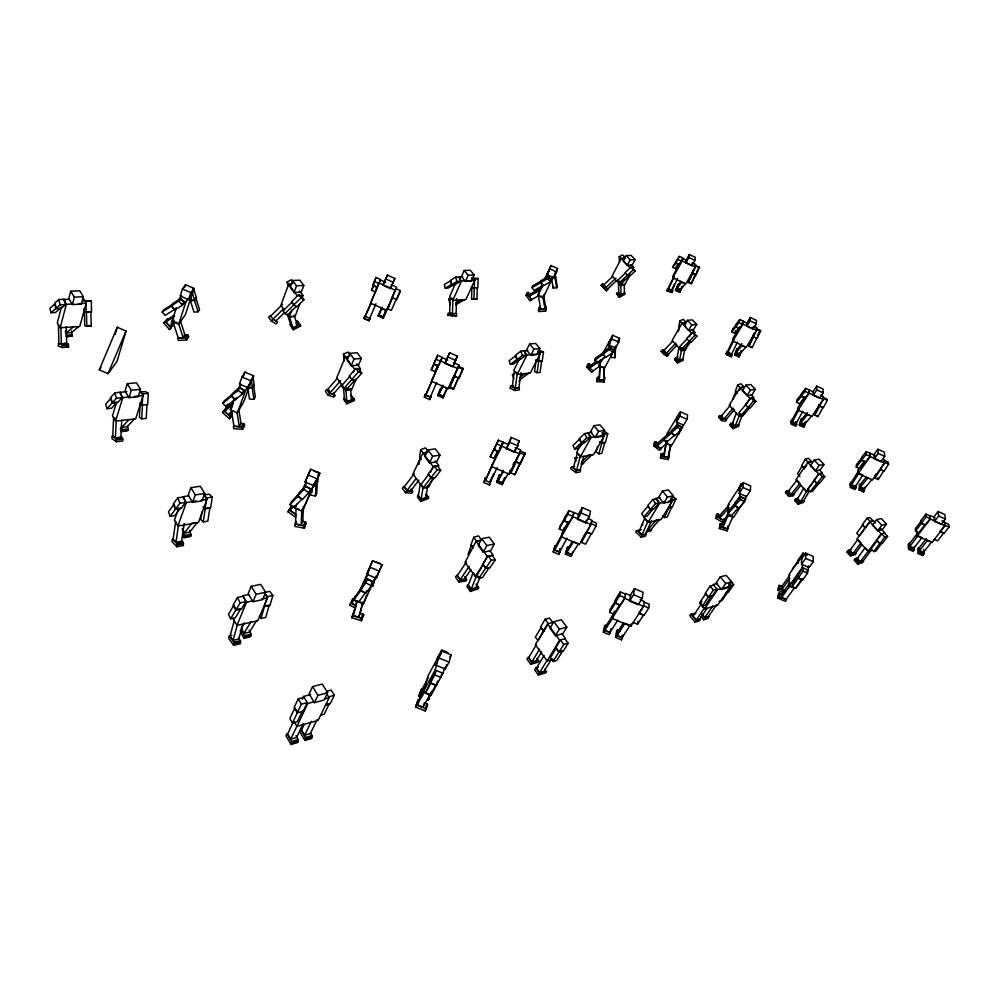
<?xml version="1.0" encoding="UTF-8"?>
<svg xmlns="http://www.w3.org/2000/svg" width="999" height="999" viewBox="0 0 999 999"><rect width="100%" height="100%" fill="white"/><g stroke="black" fill="none" stroke-linecap="round" stroke-linejoin="round"><path stroke-width="1.5" d="M820.416 395.154L823.213 396.416L823.301 399.463L812.037 416.396L798.114 410.127L798.114 407.068L804.957 396.615M798.026 578.071L798.026 574.837L802.996 567.907L803.009 571.128L798.026 578.071L802.584 580.057L807.579 573.126L807.554 569.905M798.039 563.161L798.039 560.027L802.946 553.121L807.442 555.094M798.413 577.971L798.413 575.274L792.244 583.866L792.232 586.563L796.003 588.199L802.197 579.62L798.413 577.971L792.232 586.563M798.413 563.061L798.413 560.451L792.332 568.993M604.12 382.08L604.707 377.41L604.12 382.08L596.64 381.606L597.989 376.998L596.653 380.332M597.24 377.585L596.64 381.606M604.383 367.582L603.796 379.932L599.313 379.657L599.912 364.46M599.899 365.884L599.313 379.657M603.796 379.932L603.92 367.07L599.412 366.795M802.147 578.783L795.092 588.573L789.085 585.951L789.185 574.238L802.209 555.931L802.209 558.841M611.376 354.695L611.338 357.467L615.072 357.692L615.571 347.465M615.072 357.692L615.209 347.977M781.742 597.302L789.834 586.013L794.342 587.974L786.225 599.238L781.742 597.302L781.792 594.068L789.859 582.792M785.202 590.971L781.867 589.522L781.905 586.338L789.922 575.087M182.492 533.916L183.953 537.712L184.703 535.389L182.143 528.733M778.721 597.002L786.6 599.675L785.389 601.361L777.921 598.114L778.783 593.231L782.617 594.155M784.252 593.019L778.059 590.347L778.92 585.501L782.729 586.425M779.869 596.765L779.932 592.994M785.351 591.308L779.994 588.985L780.057 585.264M183.953 537.712L190.384 536.613L191.121 535.651L189.61 530.307M777.921 598.114L778.783 593.231M778.059 590.347L778.92 585.501M447.627 315.334L448.164 313.162L456.618 313.723L456.555 315.996L447.627 315.334L450.424 315.135M452.36 316.296L452.934 298.726L450.087 298.189L449.65 313.374L452.497 313.948M456.081 313.698L456.531 298.514M477.297 287.675L476.923 299.101L473.963 299.275L471.553 298.838L471.915 287.412M473.963 299.275L474.575 278.721L471.678 278.221L478.134 278.534L477.834 287.7L474.275 287.899M296.179 521.391L294.83 526.386L304.27 528.171L306.193 522.577L302.46 521.103M170.667 328.733L170.692 327.697L165.434 321.728L167.607 318.718L163.574 322.889L169.418 329.508L172.802 325.711L171.091 322.689M298.901 509.24L296.041 508.703L295.517 523.913L301.186 524.987L301.76 509.777M303.384 506.293L302.797 521.49L301.186 524.987M304.27 528.171L306.193 522.577M310.939 490.809L310.764 495.129L315.484 496.016L316.783 493.181L317.295 481.68M312.075 492.295L312.2 489.423M315.484 496.016L315.984 484.503L313.611 484.053M313.486 484.328L316.333 484.865L316.608 478.658M750.399 490.734L750.624 485.939L743.281 482.704L739.472 488.536L739.21 493.331L746.553 496.565L750.399 490.734L743.019 487.487L743.281 482.704M121.728 420.217L120.904 437.162L115.409 437.812L116.221 420.829M116.384 441.733L116.071 438.648L112.063 435.839L111.938 438.586L116.384 441.733L122.79 440.959L122.477 437.887L120.467 436.488M740.022 326.648L732.979 338.374L732.779 341.121L746.29 347.24L756.593 330.344L756.73 327.61L754.008 326.373M756.268 323.701L756.443 320.304L750.261 317.482L747.04 322.827L746.827 326.236L753.021 329.046L756.268 323.701L750.074 320.879L750.261 317.482M870.004 456.331L870.154 453.409L866.22 451.635L861.7 457.292L861.538 460.214L865.459 461.975L870.004 456.331L866.071 454.57L866.22 451.635M744.58 501.835L744.73 498.913L740.671 496.503L734.914 502.859L734.74 505.781L738.798 508.191L744.58 501.835L740.509 499.413L740.671 496.503M740.172 488.873L740.346 485.864L728.358 504.258L727.647 514.885L733.491 517.445L745.641 499.013L745.803 495.991M753.021 329.046L753.146 326.773M859.028 489.897L860.164 488.036L860.414 483.616L859.302 484.977L859.028 489.897L863.548 491.908L863.673 489.448M863.548 491.908L864.847 487.1M142.233 405.107L142.832 393.881L140.072 392.12L145.517 391.583L148.289 393.344L147.677 404.545L142.233 405.107L139.485 403.321M141.708 418.868L142.457 404.92L140.16 403.421L139.423 417.345L141.708 418.868L146.229 418.369L146.99 404.445M871.927 479.557L864.435 488.673L860.564 486.95L860.726 484.003L866.308 477.147M732.492 507.492L739.747 496.416L739.922 493.394M740.933 486.438L741.096 483.591L738.373 489.76M856.255 467.107L861.875 460.114L865.146 461.588L859.515 468.568L856.255 467.107L856.405 464.672L862.012 457.679M735.089 505.744L735.239 503.309L728.096 511.188L727.946 513.636L731.318 515.634L738.473 507.742L735.089 505.744L727.946 513.636M732.779 341.121L742.981 324.151L743.156 321.428L747.227 323.289M723.988 524.413L720.179 523.926L719.405 528.558L727.11 530.906L727.26 528.621M728.259 515.209L728.458 512.287L723.126 524.4L722.914 527.322L727.534 528.746L732.916 516.633L728.259 515.209L722.914 527.322M727.11 530.906L728.134 525.686M720.654 515.334L717.145 514.048L716.221 515.072L715.958 518.444L722.602 522.365L724 520.816L724.15 518.568M719.405 528.558L720.179 523.926M719.929 527.347L720.966 526.985L721.216 523.563M727.834 515.796L723.676 520.379L719.692 518.031L719.904 515.147L729.22 504.82M120.28 428.708L121.154 431.643L121.965 429.607L121.179 426.973M715.958 518.444L716.895 517.42L717.145 514.048M724 520.816L718.019 517.295L718.269 513.923M121.154 431.643L127.447 430.919L128.272 428.896L127.472 426.248M596.153 525.836L596.453 523.126L591.545 521.003L591.233 523.713L586.7 532.092L591.608 534.203L596.153 525.836L591.233 523.713M687.112 419.293L687.599 414.985L680.481 411.813L676.997 417.644L676.46 421.965L683.603 425.137L687.112 419.293L679.957 416.108L680.481 411.813M666.121 440.534L665.759 443.269L671.428 445.779L682.554 427.297L682.879 424.587M681.156 430.057L681.468 427.435L677.921 424.637L671.54 430.307L671.203 432.929L674.75 435.714L681.156 430.057L677.597 427.26L677.921 424.637M517.245 457.417L515.771 461.8L520.579 463.898L525.099 453.121L520.304 451.036L511.063 471.428L510.851 472.977L514.835 474.712L520.192 463.561L516.196 461.825L516.396 460.302M679.345 431.793L679.083 433.953L679.969 429.845M678.521 416.108L678.833 413.549L678.284 416.108M581.505 542.432L587.137 532.042L591.221 533.803L585.576 544.193L581.505 542.432L581.793 540.147L586.001 532.367M681.817 259.74L673.189 275.324L672.814 277.797L685.938 283.778L695.404 266.933L695.716 264.485L693.081 263.274M674.462 428.733L676.835 424.762L678.009 415.272L667.032 433.691L666.67 436.438M694.904 260.314L695.292 257.267L689.285 254.52L686.325 259.84L685.913 262.887L691.92 265.647L694.904 260.314L688.873 257.555L689.285 254.52M648.788 607.966L643.668 605.769L638.848 613.299L643.943 615.471L648.788 607.966L649.25 604.295L644.155 602.11M663.623 456.531L666.645 441.246L663.623 456.531L668.256 457.392L668.593 454.745M671.528 432.942L674.487 435.264L666.533 442.295L663.586 439.985L671.528 432.942L671.803 430.756L657.679 443.206L657.305 445.816L660.801 448.539L666.57 443.431M668.206 459.565L669.005 454.595L668.206 459.565L660.501 458.141L661.188 453.796L664.859 453.821M691.92 265.647L692.319 262.587M66.896 336.825L72.215 335.939L71.491 330.844M612.961 613.498L612.187 618.381L630.806 626.311L643.581 606.393L644.23 601.498L640.222 599.775M514.947 390.522L509.89 388.174L510.701 386.163L515.259 388.261L519.443 387.774L519.13 390.022L514.947 390.522L517.345 372.989L514.285 371.616L512.262 386.7L515.297 388.112L518.893 387.687L520.941 372.602M514.835 474.712L519.717 463.424M642.195 598.413L643.019 592.32L634.477 588.661L630.494 595.004L629.595 601.086L638.161 604.745L642.195 598.413L633.603 594.742L634.477 588.661M663.586 439.985L663.885 437.787M660.501 458.141L662.087 453.309M633.341 622.477L637.562 624.275L637.986 621.203M537.112 372.739L534.54 371.603L536.113 360.239L538.698 361.363L541.658 361.064L540.072 372.415L537.112 372.739L539.935 352.372L537.862 351.486M538.011 350.924L540.384 350.699L543.493 352.023L542.22 361.151L538.661 361.513L535.564 360.164M630.806 626.311L631.156 623.851M175.649 521.416L173.102 539.198L175.999 542.232L181.606 541.258L184.203 523.488M654.72 444.905L661.051 448.976L659.502 450.349L653.696 445.816L654.72 444.905L655.157 441.858L658.341 443.494M655.819 444.892L656.256 441.858M672.814 277.797L682.192 260.876L682.542 258.441L686.488 260.252M175.999 542.232L178.571 524.413M176.848 546.753L176.748 543.581L172.39 539.023L172.003 541.67L176.848 546.753L183.379 545.604L183.279 542.445L181.531 540.621M653.696 445.816L654.133 442.782L655.157 441.858M615.559 637.374C619.492 630.282 616.708 625.636 615.559 637.374L621.428 639.86L623.001 635.264M562.499 533.429L555.207 547.14L554.782 549.887L559.64 551.972L560.052 549.213M553.246 551.985L554.982 545.816L553.246 551.985L558.916 554.42L560.414 549.625M621.428 639.86L622.115 635.239M558.916 554.42L559.378 551.361M612.187 618.381L624.775 598.339L625.499 593.481L630.856 595.766M201.873 511.975L200.737 519.418L203.222 521.915L207.829 521.153L209.89 507.742L205.27 508.479L203.222 521.915M205.057 508.803L206.706 497.964L203.696 495.029L209.253 494.18L212.263 497.115L210.602 507.917L205.057 508.803L203.059 506.83M617.182 635.414L624.974 623.176L630.044 625.337L622.215 637.549L617.182 635.414L617.744 631.718L623.189 623.164M462.937 369.23L463.061 368.406L458.454 366.371L454.258 376.273L458.878 378.296L462.937 369.23L458.316 367.195M619.73 595.541L624.862 597.739L620.117 605.307L614.997 603.121L619.73 595.541L620.292 591.895L625.411 594.08M614.997 603.121L615.571 599.462L620.292 591.895M603.371 632.205C607.255 625.137 604.72 620.479 603.371 632.205L609.253 634.702L611.063 628.733M615.471 602.996L615.946 599.949L610.102 609.328L609.615 612.375L613.861 614.185L619.73 604.82L615.471 602.996L609.615 612.375M613.861 614.185L614.335 611.126M424.675 452.922L428.234 451.635L425.462 447.902L420.729 449.612L419.543 456.893L421.378 459.378M418.943 464.535L420.167 457.055M458.878 378.296L463.061 368.406M617.794 620.117L610.039 632.392L604.994 630.244L605.594 626.56L612.524 615.509M453.434 389.36L458.616 377.347L453.434 389.36L449.6 387.674L454.782 375.661L449.6 387.674M420.641 501.473L420.941 499.737L417.769 495.329L417.482 497.077L420.641 501.473L428.421 498.513L428.633 497.352L426.248 494.068M421.103 499.263L423.089 487.562L420.342 483.778L418.381 495.492L421.103 499.263L425.786 497.49L427.809 485.789M490.484 480.519L490.147 482.392L497.152 467.657M483.916 482.517L485.477 477.522L483.916 482.517L489.473 484.927L491.008 479.907L490.022 481.793M489.473 484.927L489.847 482.829M813.423 391.983L805.694 388.349L801.673 393.256L801.098 396.316L804.919 398.039L808.965 393.144L809.527 390.072M799.35 425.287L801.273 418.981L799.35 425.287L803.745 427.26L804.207 424.687M807.242 412.587L801.548 419.38L800.973 422.452L804.744 424.138L805.119 422.09M803.745 427.26L805.456 422.102M454.258 376.273L454.408 375.424M678.783 326.71L679.844 320.879L683.279 319.293L685.814 322.015L683.516 323.077M678.483 331.131L679.27 326.798M677.996 356.905L675.436 358.104L674.612 359.777L677.522 362.987L683.191 360.314L683.466 358.903L678.358 361.313L677.522 362.987M801.098 396.316L805.132 391.408L805.694 388.349M679.57 360.414L681.343 350.974L678.821 348.214L677.072 357.667L679.57 360.414L682.966 358.816L684.777 349.363L681.343 350.974M796.478 402.285L801.473 396.203L804.645 397.639L799.637 403.708L796.478 402.285L796.952 399.725L801.947 393.656M568.468 521.74L562.362 532.43L561.413 536.8L579.32 544.492L590.971 524.537L591.808 520.179L587.662 518.381M589.41 516.545L590.471 511.126L582.267 507.567L578.621 513.911L577.509 519.33L585.726 522.889L589.41 516.545L581.168 512.974L582.267 507.567M585.726 522.889L586.263 520.179M609.515 341.071L608.703 344.892L615.596 347.977L618.781 342.145L619.542 338.336L612.662 335.239L602.135 354.77M615.546 348.189L616.121 345.429M600.112 360.239L598.876 365.896L604.358 368.344L614.422 349.875L614.997 347.065M612.699 352.522L613.174 350.199L610.152 347.078L603.334 351.948L602.834 354.27L605.856 357.38L612.699 352.522L609.677 349.4L610.152 347.078M608.703 344.892L611.863 339.048L612.662 335.239M661.188 453.796L660.926 455.044L663.486 455.519M561.413 536.8L572.902 516.72L573.801 512.387L579.345 514.785M607.467 350.037L608.903 347.402L610.664 338.998M668.893 453.334L670.691 444.917M603.121 354.345L603.546 352.397L595.067 358.454L594.63 360.402L597.152 362.974L605.644 356.93L603.121 354.345L594.63 360.402M668.256 457.392L670.953 444.742L666.296 443.881M587.899 366.521L593.418 371.178L591.758 372.365L586.8 367.307L587.899 366.521L588.511 363.823L591.346 365.746M588.948 366.633L589.56 363.936M586.8 367.307L587.412 364.61L588.511 363.823M429.707 399.575L431.044 395.966L429.707 399.575L424.35 397.227L425.724 393.643L424.35 397.227M565.384 554.083L567.669 546.765L565.384 554.083L571.016 556.505L572.739 552.11M432.392 380.132L432.629 379.27L425.749 395.08L430.332 397.09L430.569 396.178M359.977 612.749L363.661 614.635L361.563 620.704L351.848 617.782L354.17 611.001M363.399 601.648L358.853 617.195L353.022 615.434L356.793 600.936L361.201 602.272M566.87 552.36L573.588 541.745L578.471 543.843L571.703 554.445L566.87 552.36L567.844 548.601L572.315 541.52M354.52 611.475L357.167 601.336M572.864 516.421L573.838 512.674L568.918 510.551L564.847 517.157L563.848 520.891L568.768 523.014L572.864 516.421L567.932 514.285L568.918 510.551M666.695 290.697L671.99 292.507L672.689 290.684L668.506 288.786L667.807 290.597L666.695 290.697L667.494 288.886L672.102 290.572L677.522 278.421M61.551 306.868L57.305 322.964L60.14 327.734L79.77 326.473L86.164 303.246L83.254 298.539M358.853 617.195L362.674 602.709M60.14 327.734L66.371 304.308L63.486 299.55L69.568 299.238M575.961 472.652L576.535 470.479L580.756 469.755L580.169 471.928L575.961 472.652L570.666 468.843L571.041 467.395L574.575 466.57M576.573 470.229L580.444 455.644L577.235 453.384L573.389 467.944L576.573 470.229L580.182 469.605L583.678 456.506M565.172 517.644L560.152 525.811L559.315 528.933L563.386 530.681L564.21 527.572M70.729 291.221L68.756 298.639L72.378 304.57L81.369 304.083L83.379 296.703L79.745 290.796L70.729 291.221L74.363 297.153L72.378 304.57M361.563 620.704L361.163 618.269L352.41 615.621M363.286 616.071L363.661 614.635M374.887 578.171L372.689 586.413L375.349 577.709M559.315 528.933L564.897 518.681M731.892 355.507L731.143 353.833L726.86 351.898L725.973 353.746L726.997 354.807L731.293 356.743L731.892 355.507L727.584 353.559L727.784 352.834M597.627 446.503L596.153 451.998L598.851 453.871L601.81 453.384L604.795 442.407L601.823 442.882L600.012 441.633M598.851 453.871L604.195 434.265L607.767 433.716L605.369 442.545L601.798 443.106L599.625 441.62M231.93 635.352L229.27 635.951L228.609 638.373L233.666 645.329L240.309 643.793L240.484 640.684L238.649 638.186M234.465 619.904L229.995 636.188L233.042 640.347L238.736 639.048L242.857 624.275M233.042 640.347L237.138 625.536M498.276 451.723L491.545 466.483L509.053 474.088L519.642 453.908L520.729 449.95L515.309 447.589M233.666 645.329L233.828 642.207L229.27 635.951M517.819 445.841L519.193 440.921L511.163 437.412L506.431 448.738L514.473 452.247L517.819 445.841L509.752 442.32L511.163 437.412M514.473 452.247L515.521 448.539M509.053 474.088L510.177 470.092M738.948 356.98L741.27 350.724L738.948 356.98L734.69 355.057L737.012 348.801L734.69 355.057M741.895 343.594L737.237 349.2L736.35 352.36L739.997 354.008L740.596 351.91M791.42 424.238L792.319 422.177L791.495 420.129L790.509 421.953L791.42 424.238L795.841 426.223L796.74 424.163L795.903 422.102M742.619 324.375L743.518 321.203L739.809 319.518L736.425 323.713L735.514 326.873L739.223 328.546L742.619 324.375L738.898 322.677L735.514 326.873M264.048 592.544L267.195 596.64L264.36 606.593L269.992 605.382L272.852 595.454L269.693 591.371L256.106 594.318L253.034 601.673L262.587 599.662L265.684 592.332L260.776 584.378L251.211 586.313L248.177 593.681L253.034 601.673M261.039 618.468L264.56 606.156L269.268 605.144L265.722 617.432L261.039 618.468L259.315 616.183M449.063 662.162L451.148 654.894L441.321 650.799L437.587 657.717L435.427 664.984L445.267 669.08L449.063 662.162L439.173 658.054L441.321 650.799M556.68 287.787L557.167 286.089L555.569 276.461L555.069 278.159L556.68 287.787L553.146 288.037L551.748 279.782M738.898 322.677L739.809 319.518M439.835 653.995L428.109 675.749L423.276 691.832L431.081 695.054L443.007 673.289L444.692 667.457M445.267 669.08L446.528 664.71M731.718 331.93L732.479 329.308L736.663 324.113L735.901 326.748L731.718 331.93L734.777 333.316L738.985 328.147L735.901 326.748M734.777 333.316L735.539 330.694M551.523 278.409L555.382 278.296L555.319 272.39M553.146 288.037L553.633 286.338M442.02 672.876L440.734 677.334L434.777 674.862L436.088 670.416L431.618 678.671L430.294 683.116L436.226 685.564L437.525 681.118M545.004 309.053L542.782 296.266L538.511 296.566L540.746 309.34L545.004 309.053L545.616 306.955L543.656 295.617M545.629 311.101L546.016 306.755L545.629 311.101L538.561 311.588L539.66 307.18L538.336 310.314M556.555 271.903L557.542 268.519L550.886 265.509L547.002 274.713L553.671 277.722L556.555 271.903L549.875 268.881L550.886 265.509M115.11 334.54L117.258 327.222L126.049 331.019L116.895 361.688L108.054 373.626L99.263 369.867L117.258 327.222M425.237 710.988L427.485 704.482L426.885 703.421L425.237 710.988L415.559 707.005L418.194 699.837L415.559 707.005M429.882 695.179L428.384 700.287L431.356 691.458M425.961 709.665L427.485 704.482M541.545 285.214L537.949 295.404L543.256 297.789L553.271 276.373M431.081 695.054L432.38 690.659M553.671 277.722L557.542 268.519M430.332 693.918L423.039 707.242L417.232 704.844L418.569 700.411L435.102 670.004L437.25 662.737M550.349 281.918L550.961 279.857L548.476 276.473L541.308 280.457L540.684 282.53L543.181 285.901L550.349 281.918L547.852 278.534L548.476 276.473M440.821 654.407L442.082 650.112L447.914 652.547M429.258 695.366L428.509 697.914L429.108 698.963M423.039 707.242L424.363 702.796M436.8 661.188L442.082 650.112M543.256 297.789L544.38 293.993M435.839 684.989L430.257 695.179L425.349 693.156L431.993 679.245M548.838 270.991L547.04 276.96L552.397 279.37M418.793 696.328L421.403 689.26L418.793 696.328L421.528 697.452M116.508 402.634L112.475 415.846L115.597 421.091L135.664 418.881L143.057 395.604L139.848 390.409M115.597 421.091L122.815 397.614L119.63 392.37M127.285 383.678L125 391.121L128.983 397.664L138.174 396.753L140.509 389.348L136.488 382.829L127.285 383.678L131.281 390.234L128.983 397.664M540.946 282.63L541.47 280.919L532.567 285.876L532.017 287.6L534.103 290.397L543.019 285.452L540.946 282.63L532.017 287.6M850.461 487.5L851.473 485.427L850.823 482.305L849.737 484.016L850.461 487.5L854.994 489.522L856.018 487.45L855.569 485.364M539.485 295.229L531.68 299.538L529.22 296.241L529.87 294.193L541.558 287.712M528.134 295.042L528.896 292.645L527.909 292.42L526.748 293.057L525.973 295.454L530.082 300.949L531.83 299.987L528.134 295.042L525.973 295.454M191.621 295.404L188.586 299.663L180.182 295.991L182.442 288.948L185.514 284.715L193.893 288.386L185.364 314.722L178.684 324.238L172.015 321.341L176.286 307.967M527.147 294.817L527.909 292.42M184.615 287.525L185.514 284.715M178.684 324.238L185.876 301.998L188.386 298.489M188.586 299.663L190.871 292.632L193.893 288.386M503.196 470.342L497.964 480.794L502.697 482.842L503.596 480.244M496.653 482.305L499.463 474.925L496.653 482.305L502.16 484.69L504.408 478.209M502.16 484.69L504.994 477.497M675.574 290.484L678.146 284.303L675.574 290.484L679.707 292.357L681.131 288.349M679.707 292.357L682.28 286.176L681.605 287M178.609 508.454L174.438 520.154L177.897 525.986L198.401 522.589L206.98 499.388L203.421 493.618M372.789 285.477L376.036 277.472L380.494 279.458L377.235 287.45L372.789 285.477L376.036 277.472M373.314 285.314L377.01 286.95L375.199 291.945L371.528 290.309L374.3 283.129M490.234 456.743L495.429 446.428L490.234 456.743L494.205 458.466L495.367 455.244M677.197 287.912L681.668 282.392L685.239 284.016L680.744 289.535L677.197 287.912L678.346 284.703L681.031 281.368M908.566 549.313L909.702 547.29L909.29 543.131L908.103 544.68L908.566 549.313L913.211 551.361L914.36 549.35L914.073 546.565M918.193 553.571L919.342 551.548L918.893 547.377L917.694 548.926L918.193 553.571L922.839 555.619L923.988 553.608L923.513 549.425M190.871 487.662L188.212 495.092L192.632 502.36L202.035 500.899L204.745 493.506L200.287 486.276L190.871 487.662L195.329 494.942L192.632 502.36M177.897 525.986L186.301 502.584L182.767 496.74L188.674 495.854M499.937 448.014L503.221 442.295L498.551 451.91L493.756 449.812L498.414 440.184L508.541 444.63M493.756 449.812L498.414 440.184M675.486 263.099L679.345 256.393L682.941 258.042L681.78 261.276L679.07 264.735L675.486 263.099L679.345 256.393M676.847 260.277L672.552 267.257L675.524 268.619L676.485 265.934M242.02 376.973L239.448 384.041L248.202 387.824L253.671 375.861L244.93 372.078L242.02 376.973L250.811 380.769L253.671 375.861M251.873 379.732L243.694 401.885L237.35 412.849L230.394 409.865L234.465 398.701M237.013 391.72L240.672 383.928M242.869 377.722L244.93 372.078M237.35 412.849L245.567 390.572L249.076 384.553M438.386 365.684L431.443 381.268L448.264 388.648L459.016 365.06L453.384 362.575M248.202 387.824L250.811 380.769M448.264 388.648L453.971 375.774M292.645 280.532L290.16 287.225L294.043 292.507L301.273 292.12L303.796 285.464L299.887 280.195L292.645 280.532L296.541 285.826L303.796 285.464M361.163 618.269L362.887 613.623M376.298 578.271L382.08 564.785L372.577 560.776L366.783 574.263L376.298 578.271L378.721 571.778M453.296 365.409L457.355 356.156L449.65 352.759L446.69 359.141L445.042 363.449L452.759 366.845L457.355 356.156M371.266 585.826L372.752 581.868L367.345 578.896L361.813 586.513L360.302 590.471L365.709 593.431L371.266 585.826L365.846 582.842L367.345 578.896M355.706 600.911L363.261 604.07L375.999 576.273M294.043 292.507L296.541 285.826M365.709 593.431L366.695 590.784M363.261 604.07L366.496 595.429M291.933 309.865L289.285 316.895L295.042 316.521L299.837 303.896M301.96 298.276L303.034 295.467L299.613 290.834M351.848 617.782L353.609 613.149M353.022 615.434L354.021 612.799M473.751 537.287L476.748 541.383L481.468 539.935L478.459 535.851L473.751 537.287L470.866 544.905L473.101 547.976M467.944 554.545L471.503 545.129L473.164 547.39M739.422 390.459L740.359 387.999L743.731 386.7L741.021 383.791L737.649 385.077L735.326 391.233L737.112 393.181M732.941 398.988L735.826 391.371L737.324 392.994M378.097 315.959L378.459 315.01L383.566 317.27L383.191 318.206L378.097 315.959L381.268 308.828M378.971 314.847L381.418 308.454L385.826 310.402L383.341 316.783L378.971 314.847L382.205 307.093M366.783 574.263L372.577 560.776M361.626 588.461L368.394 573.064M445.042 363.449L449.65 352.759M358.991 592.295L370.342 567.27M733.428 422.477L730.931 423.476L729.794 425.187L732.904 428.621L738.473 426.398L739.048 424.912L734.04 426.91L732.904 428.621M349.837 605.094L352.922 598.713L349.837 605.094L354.832 607.817M351.723 603.171L353.234 599.275L362.137 587.087L360.876 590.384L351.723 603.171L355.669 605.332M355.282 596.515L354.021 599.825L358.491 602.26L365.384 592.857L362 591.008M736.388 413.161L732.542 423.164L735.214 426.111L738.548 424.775L742.444 414.785M431.443 381.268L442.107 357.605L447.752 360.09M735.214 426.111L739.085 416.121L741.32 415.234M386.601 309.028L383.341 316.783M386.113 311.713L386.363 311.076L383.191 318.206M470.429 591.445L471.141 589.622L478.658 587.662L478.184 588.873L470.429 591.445L466.995 586.625L467.694 584.79L471.141 589.622M471.278 589.148L476.073 576.86L473.089 572.714L468.331 585.014L471.278 589.148L475.949 587.612L480.232 576.698M443.069 385.189L438.823 394.268L443.356 396.253L446.953 388.486M437.724 395.567L440.784 388.324L437.724 395.567L443.007 397.889L446.066 390.634L445.666 391.408M264.448 592.694L267.57 597.764L257.804 620.791L236.95 625.399L246.553 602.185L242.67 595.766L248.664 594.53M349.825 353.371L347.053 360.077L351.248 365.784L358.541 365.097L361.338 358.416L357.118 352.734L349.825 353.371L354.046 359.091L361.338 358.416M389.385 304.358L386.713 310.302L370.492 303.122L380.344 279.92L385.789 282.342M372.615 298.626L377.372 287.113M382.929 285.239L387.437 275.1L394.867 278.409L392.195 284.765L390.372 288.561L382.929 285.239L387.437 275.1M351.248 365.784L354.046 359.091M305.057 482.005L310.714 469.255L319.842 473.164L316.858 480.194L314.21 485.901L305.057 482.005L310.714 469.255M437.637 355.319L433.628 364.111L438.236 366.133L440.621 361.276L442.257 357.355L437.637 355.319L431.231 369.967L435.04 371.653L438.161 364.797M315.759 480.719L302.26 511.363L294.992 508.279L296.74 504.108M302.572 490.184L306.306 481.818M303.871 488.711L306.193 483.166M346.978 387.6L345.791 390.422L351.598 389.797L356.331 378.559M353.471 372.115L354.657 369.293L351.885 365.522M390.372 288.561L394.867 278.409M108.054 373.626L126.049 331.019M359.303 371.541L360.489 368.731L356.793 363.723M386.713 310.302L396.653 287.175L391.221 284.765M390.597 301.498L392.42 297.202M302.26 511.363L313.624 484.94M314.21 485.901L319.842 473.164M641.383 529.682L636.425 530.731L635.851 532.055L641.171 537.162L645.317 536.251L646.178 534.253L642.032 535.164L641.171 537.162M642.07 534.852L647.889 521.478L644.667 518.419L638.873 531.78L642.07 534.852L645.616 534.065L651.448 520.729M363.811 318.431L365.022 316.208L363.811 318.431L368.981 320.704L369.867 319.205L370.154 318.481L364.772 316.233M370.966 303.072L365.147 316.396L371.116 303.097M375.974 303.696L369.73 318.331M368.981 320.704L369.93 318.506M392.095 297.577L395.904 288.661L400.412 290.709L396.541 299.55L400.412 290.709M387.637 308.791L392.395 297.702L387.637 308.791L391.333 310.427L396.166 299.388M662.574 515.909L664.372 517.594L672.414 499.687L675.923 498.988L672.327 507.092L668.818 507.817M425.749 395.08L431.793 381.493M430.332 397.09L436.6 382.629M667.856 289.011L673.95 276.785L668.531 288.948M672.027 289.285L674.425 283.903M695.504 274.737L691.92 273.102L693.556 269.43M691.92 273.102L695.891 274.513L691.183 283.753L688.186 282.392L692.282 273.227M695.941 265.634L692.657 272.989L696.253 274.638L699.537 267.282L695.192 265.771L699.537 267.282M688.186 282.392L692.894 273.139M691.77 282.455L695.267 274.6L696.253 274.638M696.603 272.302L698.226 268.631M455.869 282.754L449.65 296.566L452.784 300.399L465.896 299.575L474.712 280.369L472.327 277.522M464.21 270.504L461.451 276.598L465.422 281.381L471.416 281.069L474.2 274.987L470.204 270.217L464.21 270.504L468.206 275.274L474.2 274.987M452.784 300.399L461.538 281.056L474.712 280.369M465.422 281.381L468.206 275.274M371.528 290.309L373.014 287.063M304.333 526.673L303.421 525.736L305.282 521.64M316.333 484.865L317.894 481.481L318.319 472.19L314.036 471.378M308.778 492.757L310.402 489.273L305.594 485.851L299.176 492.669L297.515 496.141L302.335 499.55L308.778 492.757L303.958 489.323L305.594 485.851M304.096 697.314L298.202 698.888L294.131 707.567L297.29 712.861L303.172 711.251L307.292 702.597L301.386 704.183L292.457 723.001L289.847 718.606L294.88 707.879M294.992 508.279L296.316 505.469M457.754 367.732L459.016 365.06M302.297 699.138L303.559 696.44L310.664 694.555M293.594 721.365L287.637 733.953L290.721 739.198L296.503 737.549L303.184 723.588M427.322 452.272L422.939 452.922L412.962 473.963L423.002 487.787L428.821 486.813L432.892 478.421M312.562 686.625L309.103 693.905L314.435 702.659L324.126 700.037L327.635 692.794L322.265 684.078L312.562 686.625L317.919 695.391L314.435 702.659M492.694 463.761L485.389 480.332L492.37 465.584M287.949 511.85L291.408 506.206L287.949 511.85L295.766 517.345M294.73 513.511L290.035 510.202L291.671 506.768M302.422 710.951L297.34 721.653L292.457 723.001M427.997 449.95L424.825 456.63L429.458 462.924L436.775 461.8L439.985 455.144L435.314 448.888L427.997 449.95L432.667 456.243L439.985 455.144M290.721 739.198L297.377 725.212M294.156 721.69L296.928 726.373L307.817 703.471L313.511 701.935M491.121 479.183L493.656 473.838M290.085 504.582L298.052 496.141L302.06 498.976L294.081 507.392L290.085 504.582L291.471 501.673L299.438 493.231M291.059 744.48L291.533 741.533L286.9 733.653L285.926 735.739L291.059 744.48L297.789 742.532L298.276 739.597L295.954 735.676M429.458 462.924L432.667 456.243M304.208 724.45L301.536 730.019L304.633 735.214L310.327 733.591L317.083 719.705M380.057 568.98L382.08 564.785M510.851 472.977L516.196 461.825M520.804 462.062L525.099 453.121M430.444 472.365L433.154 466.745L438.998 465.834L435.289 460.826M727.222 352.085L733.179 339.722L733.803 340.322L727.834 352.709L732.08 354.782M726.997 354.807L727.584 353.559M304.633 735.214L311.351 721.303M731.293 356.743L730.257 355.681L731.143 353.833M737.499 341.995L731.518 354.383L730.893 353.746M753.895 333.678L752.684 336.163L753.621 336.85L749.088 346.203L752.172 347.602L756.705 338.249M749.088 346.203L748.526 345.691L753.046 336.363M757.005 329.258L753.371 336.763L757.08 338.449L760.714 330.944L756.305 328.683L760.714 330.944M431.231 369.967L434.153 363.948L437.987 365.646L435.04 371.653M304.957 740.459L305.444 737.524L300.799 729.732L299.812 731.792L304.957 740.459L311.601 738.548L312.088 735.614L310.539 733.029M757.592 335.352L760.002 330.369M326.198 692.944L329.146 697.714L318.082 720.429L296.928 726.373M329.395 703.571L324.213 714.173L320.654 715.159M326.835 691.258L331.131 690.109L334.34 695.304L330.145 703.883L325.849 705.044M544.767 278.671L549.288 269.493M547.002 274.713L549.875 268.881M537.949 295.404L543.144 284.865M370.492 303.122L372.015 300.062M519.355 359.203L513.823 370.267L517.207 374.413L530.319 372.977L540.109 353.758L538.386 351.698M529.62 343.968L526.548 350.087L530.856 355.257L536.838 354.657L539.935 348.564L535.601 343.419L529.62 343.968L533.941 349.138L539.935 348.564M517.207 374.413L526.935 355.045L540.109 353.758M530.856 355.257L533.941 349.138M438.823 394.268L442.769 386.513L447.352 388.524L443.356 396.253M499.65 449.026L503.121 442.27L501.96 446.203L491.545 466.483M443.007 397.889L443.606 396.74L438.311 394.418M506.431 448.738L509.752 442.32M517.869 443.469L519.193 440.921M512.986 464.722L514.398 462.038M625.224 258.266L621.303 258.441L612.125 275.949L620.716 285.327L624.612 285.102L630.344 274.35M626.211 255.582L623.301 261.114L627.26 265.372L632.155 265.147L635.089 259.628L631.106 255.382L626.211 255.582L630.194 259.84L635.089 259.628M480.594 540.359L476.123 541.258L465.047 562.312L475.949 577.447L478.921 576.785M481.768 538.673L478.234 545.367L483.279 552.26L490.721 550.686L494.293 544.043L489.21 537.175L481.768 538.673L486.838 545.579L483.279 552.26M627.26 265.372L630.194 259.84M620.716 285.327L624.288 278.596M554.782 549.887L562.1 536.151M559.602 549.825L560.327 548.463M559.64 551.972L566.982 538.249M475.949 577.447L487.237 556.418L493.194 555.157L489.772 550.511M434.602 665.222L438.037 658.878M428.246 677.834L421.765 689.822L420.454 694.18L426.223 683.516M435.427 664.984L439.173 658.054M598.876 365.896L603.171 357.967M417.232 704.844L424.475 691.495M430.294 683.116L434.777 674.862M425.349 693.156L430.894 682.954L434.602 684.477M798.463 408.204L791.845 420.379L792.407 421.753L796.191 423.451L802.821 411.251M792.407 421.753L799.025 409.553M617.644 341.82L619.542 338.336M449.887 657.192L451.148 654.894M819.53 406.006L823.576 398.601L822.939 397.277L826.747 399.001L827.397 400.324L823.338 407.717L819.53 406.006L818.893 404.67M814.747 415.247L819.792 406.031L819.267 404.92L814.235 414.123L814.747 415.247L817.919 416.683L822.964 407.467L819.792 406.031M581.006 444.543L576.698 452.297L580.382 456.818L593.568 454.657L604.432 435.389L602.559 433.154M593.893 425.711L590.496 431.843L595.167 437.475L601.186 436.551L604.632 430.444L599.924 424.837L593.893 425.711L598.601 431.343L604.632 430.444M685.913 262.887L688.873 257.555M580.382 456.818L591.196 437.412L604.432 435.389M595.167 437.475L598.601 431.343M242.62 429.333L241.371 426.96L233.341 426.411L233.716 428.708L242.62 429.333L244.605 425.786L244.38 424.25L240.709 423.226M241.371 426.96L243.369 423.414M242.37 427.784L244.38 424.25M231.481 410.676L233.941 426.186L239.285 426.548L241.009 423.514L238.823 409.428M253.921 399.338L255.319 396.878L253.596 385.164L252.185 387.612L253.921 399.338L249.475 399.051L247.939 388.786M805.269 459.278L808.191 462.437L811.363 461.413L808.441 458.266L805.269 459.278L801.623 465.696L804.52 468.843M686.038 322.64L682.142 322.977L672.115 340.534L681.318 350.599L685.202 350.187L689.897 342.108M805.256 467.557L806.717 464.997M496.041 454.058L498.064 450.524M687.499 320.317L684.327 325.861L688.573 330.432L693.431 329.995L696.64 324.45L692.369 319.892L687.499 320.317L691.77 324.887L696.64 324.45M494.205 458.466L498.276 451.411L494.268 449.662M577.509 519.33L581.168 512.974M688.573 330.432L691.77 324.887M798.051 504.258L799.475 502.522L804.207 500.911L803.308 502.46L798.051 504.258L794.692 500.549L796.116 498.813L798.488 498.014M248.476 387.612L252.497 387.887L254.183 384.952L252.797 375.499M681.318 350.599L682.779 348.089M689.31 336.8L691.483 333.029L695.379 332.667L692.257 329.32M800.561 501.81L806.605 491.383L803.696 488.199L797.677 498.626L800.561 501.81L803.708 500.736L809.015 491.62M222.565 412.599L226.348 407.717L222.565 412.599L229.395 418.718L232.467 413.224M229.395 418.718L231.905 415.459M233.454 402.585L226.536 408.279L224.775 411.251L228.883 414.922L230.619 411.938M242.395 393.943L244.143 390.946L239.96 387.15L232.867 393.019L231.081 396.016L235.277 399.8L242.395 393.943L238.187 390.134L239.96 387.15M235.277 399.8L236.451 397.802M230.394 409.865L232.542 406.218M237.487 597.477L233.129 604.857L235.739 610.239L241.533 609.015L245.916 601.66L243.294 596.278L237.487 597.477L240.11 602.884L230.607 618.781L228.459 614.31L233.828 605.207L236.001 609.69M552.797 622.477L549.537 618.094L545.117 619.23L540.484 627.085L543.706 631.493M497.964 480.794L503.384 471.628M233.067 393.581L224.263 400.861L222.765 403.371L226.249 406.493L227.747 403.983M553.533 622.29L547.627 623.838L535.314 644.617L547.115 660.901L552.996 659.228M547.589 624.949L538.049 640.746L535.389 637.075L541.121 627.36L543.806 631.031M536.313 644.792L528.758 657.529L531.918 661.937L536.313 660.701L541.645 651.798M553.908 621.678L549.974 628.284L555.444 635.701L562.837 633.703L566.808 627.135L561.301 619.755L553.908 621.678L559.415 629.108L555.444 635.701M531.918 661.937L539.51 649.2M530.694 664.298L531.818 662.412L538.761 660.976L537.999 662.237L530.694 664.298L527.01 659.153L528.121 657.267L531.818 662.412M240.834 608.666L235.402 617.744L230.607 618.781M502.697 482.842L508.154 473.701M676.46 421.965L679.957 416.108M665.759 443.269L667.344 440.634M741.595 324.038L743.156 321.428M538.424 667.195L535.789 667.944L534.652 669.829L538.374 675.024L545.691 672.901L546.453 671.64L544.617 669.155M544.068 655.481L536.426 668.206L539.622 672.652L544.018 671.39L551.723 658.703M746.827 326.236L750.074 320.879M538.374 675.024L539.522 673.139L546.453 671.64M539.622 672.652L547.302 659.939M547.115 660.901L559.665 640.147L565.571 638.536L561.863 633.541M244.505 622.864L241.321 628.109L243.881 633.391L249.488 632.13L256.718 620.379M553.146 661.488L559.04 651.798L556.306 648.051L550.437 657.754L553.146 661.488L556.818 660.439L562.737 650.761L560.277 651.448M563.723 644.442L560.402 639.947L555.656 647.789L558.953 652.272L563.723 644.442L568.156 643.219L564.835 638.736M243.881 633.391L251.074 621.615M568.156 643.219L563.374 651.036L558.953 652.272M662.424 491.071L658.703 497.152L663.711 503.121L669.63 501.923L673.376 495.866L668.343 489.91L662.424 491.071L667.457 497.04L673.376 495.866M240.185 630.781L243.831 638.336L244.468 635.701L241.283 629.095M644.018 517.619L647.951 522.402L659.765 503.184L665.546 502.01M563.848 520.891L567.932 514.285M663.711 503.121L667.457 497.04M249.113 630.269L251.024 634.215L250.374 636.838L243.831 638.336M563.386 530.681L568.443 522.527L564.348 520.766M670.766 498.176L672.764 500.549L660.926 519.642L647.951 522.402M745.928 385.152L742.469 390.721L747.015 395.629L751.86 394.942L755.344 389.385L750.786 384.503L745.928 385.152L750.499 390.06L755.344 389.385M747.015 395.629L750.499 390.06M740.634 413.486L739.048 415.996L742.919 415.397L745.291 411.638M746.153 404.682L750.099 398.389L753.983 397.839L750.986 394.605M604.994 630.244L612.712 617.956M629.595 601.086L633.603 594.742M858.453 471.103L851.185 482.617L851.61 484.702L855.506 486.438L862.824 474.912M851.61 484.702L858.915 473.164L861.513 474.325M876.123 473.851L874.537 476.336L874.949 478.071L878.208 479.52L883.79 470.804M884.739 462.35L880.244 469.368L884.165 471.128L888.66 464.11L888.123 462.062L884.215 460.302L884.739 462.35L888.66 464.11M874.949 478.071L880.531 469.343M637.562 624.275L643.556 614.984L639.31 613.174M739.21 493.331L743.019 487.487M798.114 410.127L809.265 393.131L809.227 390.097M816.72 386.138L813.198 391.496L813.261 395.292L819.642 398.176L823.188 392.819L823.101 389.023L816.72 386.138L816.795 389.922L813.261 395.292M466.208 562.225L457.405 575.461L460.339 579.57L464.448 579.12L470.866 569.517M460.339 579.57L469.168 566.321M458.916 581.918L460.239 579.944L466.633 579.857L465.759 581.168L458.916 581.918L455.519 577.122L456.818 575.149L460.239 579.944M690.584 614.497L695.691 613.386L690.584 614.497L689.797 615.671L695.054 622.19L699.238 620.991L700.424 619.243L696.241 620.429L695.054 622.19M488.149 555.981L482.679 564.11L485.726 568.281L489.847 567.869L495.342 559.752L492.282 555.594L488.149 555.981L491.208 560.152L495.342 559.752M713.711 585.152L710.089 586.113L705.207 593.381L708.441 597.315L712.062 596.341L716.97 589.085L713.348 590.047L708.441 597.315M701.96 601.161L700.237 603.733L704.495 608.953L717.594 605.307L730.644 586.213L728.471 583.628M701.061 604.295L693.119 616.108L696.278 620.017L699.862 618.993L707.055 608.391M720.217 576.885L716.108 582.966L721.54 589.497L727.509 587.899L731.643 581.83L726.186 575.337L720.217 576.885L725.674 583.416L731.643 581.83M479.008 577.984L485.814 567.907L483.279 564.423L476.498 574.512L479.008 577.984L482.442 577.609L489.248 567.557M485.726 568.281L491.208 560.152M696.278 620.017L704.27 608.216M704.495 608.953L717.507 589.735L730.644 586.213M186.638 339.91L185.065 337.674L177.685 338.174L178.446 340.459L186.638 339.91L188.736 336.825L188.237 335.302L184.228 334.79M811.7 461.55L807.841 462.3L795.891 479.895L806.518 491.533L809.078 490.984M721.54 589.497L725.674 583.416M701.76 613.673L704.919 617.557L712.924 605.806M703.696 619.717L704.894 617.969L709.028 616.795L707.841 618.531L703.696 619.717L701.073 616.483M186.139 338.386L188.237 335.302M814.235 460.114L810.439 465.684L815.346 470.979L820.154 470.005L823.975 464.46L819.043 459.178L814.235 460.114L819.168 465.409L823.975 464.46M716.47 604.82L708.466 616.545L704.919 617.557M185.065 337.674L187.175 334.59M728.159 591.57L722.052 600.486L719.105 601.298M730.394 580.744L733.641 584.627L728.721 591.82L726.36 592.457M174.425 320.779L173.189 322.527L178.247 337.924L183.167 337.587L184.977 334.952L180.419 320.966M815.346 470.979L819.168 465.409M198.114 311.825L199.575 309.702L195.904 298.077L194.418 300.187L190.297 300.487L194.006 312.125L198.114 311.825L194.418 300.187M806.518 491.533L818.643 473.938L822.477 473.151L819.542 469.992M191.533 298.202L189.735 300.736L194.68 300.374L196.466 297.839L193.506 288.461M169.418 329.508L172.839 324.675M863.086 462.887L857.941 470.154L858.129 473.526L872.439 479.92L884.615 463.012L884.327 459.652M858.129 473.526L870.191 456.543L869.954 453.196L875.186 455.544M182.442 305.182L184.291 302.585L180.719 298.476L173.089 303.284L171.204 305.881L174.788 309.977L182.442 305.182L178.858 301.061L180.719 298.476M172.015 321.341L173.701 318.968M190.047 296.141L192.557 292.62M877.821 449.238L874.013 454.595L874.325 458.778L880.881 461.725L884.727 456.368L884.365 452.185L877.821 449.238L878.146 453.409L874.325 458.778M805.631 553.096L801.498 558.903L801.51 564.198L809.078 567.507L813.261 561.7L813.186 556.406L805.631 553.096L805.669 558.379L801.51 564.198M781.867 589.522L789.897 578.259M174.375 322.727L169.393 325.824L165.884 321.84L167.745 319.268L173.951 315.384M174.788 309.977L176.036 308.241M789.085 585.951L802.234 567.582L802.222 563.211M806.555 572.677L808.316 570.229L808.278 565.859M181.668 295.554L179.133 299.063L185.876 301.998M171.653 306.006L173.227 303.846L163.749 309.815L162.163 311.988L165.147 315.384L174.638 309.415L171.653 306.006L162.163 311.988M177.772 497.802L173.314 503.933L175.399 509.353L181.094 508.466L185.589 502.372L183.479 496.94L177.772 497.802L179.87 503.259L175.399 509.353M360.302 590.471L365.846 582.842M371.166 584.04L372.752 581.868M616.583 293.506L617.132 292.757L619.855 295.741L624.912 292.944L624.949 294.255L619.33 297.365L616.583 293.506L619.33 297.365M619.305 296.491L619.855 295.741M873.014 520.791L869.917 517.47L867.095 518.169L862.262 524.762L865.334 528.096L869.38 522.589M175.262 507.692L173.963 504.308L168.456 511.85L170.18 516.358L175.699 508.828M850.374 555.956L852.022 554.22L856.268 553.084L855.082 554.682L850.374 555.956L846.84 552.06L848.488 550.324L851.323 549.575M875.561 522.902L873.488 520.679L869.717 521.615L856.855 539.098L868.119 551.386L871.877 550.374M876.585 519.667L872.502 525.199L877.709 530.794L882.417 529.595L886.525 524.075L881.305 518.506L876.585 519.667L881.817 525.262L886.525 524.075M852.959 553.621L860.901 542.869L857.841 539.535L849.924 550.299L852.959 553.621L855.781 552.872L861.962 544.517M858.653 557.642L855.831 558.416L854.157 560.139L857.716 564.073L862.424 562.762L863.623 561.163L859.39 562.337L857.716 564.073M877.709 530.794L881.817 525.262M860.314 561.725L868.331 550.973L865.246 547.614L857.254 558.366L860.314 561.725L863.136 560.951L871.153 550.224M868.119 551.386L881.155 533.916L884.927 532.942L880.768 528.483M873.688 551.585L879.807 543.419L877.209 540.596L871.103 548.776L873.688 551.585L876.036 550.948L882.154 542.794M884.777 537.175L881.63 533.791L876.71 540.384L879.832 543.756L884.777 537.175L887.599 536.426L884.452 533.054M887.599 536.426L882.654 543.006L879.832 543.756M99.263 369.867L101.061 367.495M183.179 526.548L185.015 524.113M414.26 473.613L404.358 486.7L407.055 490.459L410.739 490.821L418.856 480.132M184.315 533.091L191.683 523.376L197.24 522.452L189.822 532.155L184.315 533.091L182.78 529.095M407.055 490.459L416.084 478.558M405.482 492.694L406.968 490.734L412.5 491.283L412.612 491.983L411.625 493.281L405.482 492.694L402.347 488.311L403.821 486.351L406.968 490.734M434.24 466.071L428.121 474.1L430.919 477.909L434.602 478.309L440.734 470.304L437.924 466.508L434.24 466.071L437.05 469.88L440.734 470.304M430.994 477.622L428.658 474.45L421.066 484.415L423.376 487.599L437.05 469.88M434.066 477.959L426.461 487.912L423.376 487.599M925.873 514.085L921.003 520.479L921.315 523.226L925.336 525.012L930.231 518.631L926.198 516.833L925.873 514.085L929.907 515.884M921.315 523.226L926.198 516.833M915.559 531.068L921.615 523.139L921.365 520.854L915.321 528.771L915.559 531.068L918.905 532.554L924.974 524.637L921.615 523.139M917.619 533.091L909.652 543.506L909.927 546.278L913.91 548.039L921.927 537.637L917.919 535.851L909.927 546.278M941.907 520.804L944.592 522.002L945.091 525.674L931.98 542.532L917.307 536.026L930.294 519.093L929.844 515.434L935.201 517.819M938.086 511.476L933.978 516.82L934.552 521.403L941.283 524.4L945.416 519.055L944.792 514.473L938.086 511.476L938.673 516.046L934.552 521.403M926.373 538.523L919.242 547.752L919.542 550.536L923.526 552.297L931.592 541.92L927.596 540.147L919.542 550.536M672.552 267.257L675.886 262.962L678.87 264.335L675.524 268.619M949.05 527.01L944.092 533.354L940.084 531.568L945.029 525.212L949.05 527.01L948.663 524.25L944.654 522.465M789.635 490.759L787.075 490.909L785.364 492.582L788.698 496.278L792.956 495.991L794.242 494.355L790.421 494.605L788.698 496.278M791.245 494.268L799.912 483.254L797.015 480.094L788.386 491.108L791.245 494.268L793.793 494.105L800.524 485.551M819.292 473.601L813.96 480.344L816.907 483.541L819.442 483.404L824.787 476.673L821.827 473.489L819.292 473.601L822.264 476.81L824.787 476.673M810.226 491.633L816.87 483.266L818.98 483.141L812.349 491.496L810.226 491.633L807.791 488.973L814.422 480.606L816.87 483.266M816.907 483.541L822.264 476.81M861.538 460.214L866.071 454.57M860.564 486.95L868.031 477.809M736.35 352.36L741.932 345.642L745.616 347.302L739.997 354.008M652.846 499.463L647.627 505.669L650.274 509.74L653.846 509.003L659.09 502.822L656.43 498.751L652.846 499.463L655.506 503.546L659.09 502.822M800.973 422.452L807.629 414.548L811.425 416.246L804.744 424.138M719.33 416.034L718.418 417.107L721.515 420.542L725.274 421.303L726.635 419.68L723.264 418.993L720.167 415.572L719.33 416.034L722.427 419.455L723.264 418.993M730.469 405.169L721.328 416.009L723.988 418.943L726.223 419.405L734.465 409.665M721.515 420.542L722.427 419.455M723.988 418.943L733.141 408.104M643.868 517.007L650.349 509.34L648.139 505.944L641.683 513.623L643.868 517.007L646.852 516.383L653.334 508.728M650.274 509.74L655.506 503.546M641.957 525.349L642.807 524.363M750.936 397.852L745.316 404.47L748.051 407.43L750.274 407.929L755.893 401.323L753.146 398.376L750.936 397.852L753.683 400.811L755.893 401.323M745.729 404.757L738.748 412.999L741.008 415.472L742.869 415.859L749.862 407.642L748.014 407.23L741.008 415.472M748.051 407.43L753.683 400.811M341.97 384.116L333.142 394.305L329.807 393.156L327.372 389.735L337.187 378.384M329.807 393.156L340.634 380.656M328.122 395.217L329.732 393.356L334.727 395.067L334.74 395.879L333.666 397.115L328.122 395.217L325.274 391.221L326.885 389.36L329.732 393.356M355.919 368.394L349.288 376.036L351.81 379.495L355.144 380.706L361.763 373.077L359.228 369.63L355.919 368.394L358.454 371.84L361.763 373.077M349.775 376.423L341.521 385.951L343.619 388.836L346.403 389.822L354.657 380.319L351.885 379.308M343.619 388.836L358.454 371.84M126.848 391.67L114.823 392.819L110.452 397.752L112.05 403.159L117.62 402.585L122.028 397.689L120.404 392.282M106.968 408.703L111.588 408.229L117.02 402.185L112.388 402.659L111.039 398.151L105.644 404.233L106.968 408.703L116.446 398.251L122.028 397.689M719.692 518.031L729.033 507.704M734.74 505.781L740.509 499.413M129.008 419.592L121.753 427.36L127.16 426.735L134.44 418.993M662.899 349.912L665.796 353.109L668.681 354.657L667.232 356.206L664.023 354.483L661.126 351.286L662.899 349.912L664.822 350.949M672.564 341.296L663.91 350.574L666.383 353.321L676.023 343.007M664.023 354.483L665.796 353.109M668.306 354.345L676.972 345.092M689.098 341.208L691.046 342.432L696.94 336.151L692.494 332.305L686.6 338.586L689.16 341.358M690.684 342.108L683.353 349.925L681.755 349.051L679.645 346.74L686.975 338.911M681.755 349.051L695.054 335.065L696.94 336.151M297.515 496.141L303.958 489.323M290.035 510.202L294.205 505.806M270.791 315.921L282.517 304.408M283.728 308.616L273.052 319.093L275.961 320.904L284.49 312.55M271.241 320.941L273.002 319.205L277.36 321.915L277.26 322.789L276.099 323.938L271.241 320.941L268.606 317.22L270.367 315.497L273.002 319.205M298.689 294.68L291.521 301.71L293.856 304.907L296.765 306.793L303.921 299.775L301.573 296.591L298.689 294.68L301.036 297.877L303.921 299.775M293.906 304.807L291.958 302.135L283.017 310.901L284.952 313.586L301.036 297.877M296.328 306.368L287.387 315.135L284.952 313.586M584.615 433.566L579.17 438.761L581.293 443.019L584.939 442.457L590.397 437.287L588.261 433.029L584.615 433.566L586.75 437.849L590.397 437.287M603.758 288.224L605.531 287.063L607.916 289.398L606.418 290.821L601.048 285.227L602.822 284.078L605.282 286.501M603.683 284.94L612.574 276.523M616.021 278.022L606.006 287.5L602.822 284.078M607.592 289.061L616.483 280.657M632.754 268.531L631.193 266.908L625.099 272.677L627.472 275.249L633.578 269.48L635.139 271.104L629.045 276.86L627.409 275.175L619.792 282.367L621.116 283.704L628.721 276.511M574.675 449.026L581.418 442.619L584.452 442.145L577.709 448.551L574.675 449.026L572.927 445.492L579.657 439.073L581.418 442.619M581.293 443.019L586.75 437.849M621.116 283.704L617.819 280.22L625.424 273.014M576.161 460.964L574.787 458.166L576.448 457.629M581.918 461.438L588.611 455.207L592.182 454.62L583.254 462.924M582.405 464.46L583.728 463.224L580.956 463.686M58.854 299.513L54.62 303.259L55.819 308.629L61.264 308.329L65.522 304.62L64.323 299.225L58.854 299.513L60.065 304.907L55.819 308.629M671.203 432.929L677.597 427.26M657.305 445.816L664.235 439.672M50.937 312.749L56.181 308.154L55.182 303.684L49.95 308.304L50.937 312.749L55.457 312.5L60.714 307.904M65.572 330.344L66.159 332.979L73.177 327.123M78.496 326.785L71.441 332.617L66.159 332.979M231.081 396.016L238.187 390.134M222.765 403.371L231.581 396.079L235.077 399.238L226.249 406.493M241.77 392.894L244.143 390.946M224.775 411.251L232.867 404.607M228.883 414.922L232.342 412.088M527.884 350.487L520.791 351.161L515.372 355.332L516.97 359.64L520.591 359.278L526.023 355.144L524.413 350.811M510.414 364.385L517.132 359.253L515.796 355.656L509.09 360.814L510.414 364.385L513.424 364.086L520.154 358.953M516.97 359.64L522.402 355.494L526.023 355.144M519.717 377.659L525.274 373.514M519.93 379.757L528.833 373.127M519.03 381.056L520.354 380.07M602.834 354.27L609.677 349.4M596.927 360.989L590.759 365.384L590.234 367.694L601.373 359.777M593.206 370.741L599.4 366.346M171.204 305.881L178.858 301.061M181.743 304.183L184.291 302.585M163.574 322.889L165.434 321.728M165.884 321.84L174.613 316.396M455.756 277.135L450.449 280.294L451.598 284.665L455.219 284.465L460.527 281.331L459.378 276.96L455.756 277.135L456.893 281.518L451.598 284.665M445.242 288.174L451.798 284.278L450.849 280.644L444.293 284.553L445.242 288.174L448.251 288.012L454.82 284.128M450.174 304.77L448.688 299.063L450.162 299.026M455.769 302.947L460.739 300.087L464.298 299.862L455.594 304.857M540.684 282.53L547.852 278.534M529.22 296.241L539.635 290.484M621.066 294.755L624.437 292.894L624.175 284.066L620.766 285.939L621.066 294.755L618.731 292.195L618.418 283.366L620.766 285.939M619.205 256.743L622.614 254.895L624.974 257.43L621.565 259.29L619.205 256.743L619.392 262.2M293.007 327.784L289.56 317.332L287.262 314.148L290.721 324.6L293.007 327.784L297.402 325.487L294.006 315.022M292.832 328.234L300.324 324.925L300.662 325.961L293.344 329.795L290.16 324.538L293.344 329.795M289.56 317.332L291.783 316.171M290.484 284.59L292.719 283.441M288.311 285.926L287.063 282.018L291.521 279.732L293.057 281.818M343.594 388.499L344.393 398.289L346.865 401.723L351.461 399.712L350.599 388.524M346.678 402.172L354.383 399.375L354.458 400.487L346.815 403.833L343.943 399.837L343.806 398.176L346.678 402.172L346.815 403.833M346.865 401.723L345.966 390.547L349.438 389.036M347.165 356.968L349.5 355.981M344.068 361.026L343.506 354.071L348.164 352.098L349.837 354.358M420.941 499.737L428.633 497.352M794.692 500.549L797.327 499.65M291.533 741.533L298.276 739.597M305.444 737.524L312.088 735.614M291.708 743.106L298.451 741.158M305.632 739.085L312.275 737.175M325.824 704.545L328.209 703.895M709.477 596.64L711.488 596.091L705.406 605.082L702.397 605.918L708.466 596.915L705.781 593.631L699.725 602.634L703.458 607.242M328.609 696.852L334.34 695.304M324.875 698.863L329.146 697.714M317.919 695.391L327.635 692.794M730.094 585.564L733.641 584.627M846.84 552.06L849.2 551.436M559.415 629.108L566.808 627.135M717.544 583.341L713.174 584.502L717.507 589.735M233.828 642.207L240.484 640.684M234.116 643.706L240.771 642.182M244.468 635.701L251.024 634.215M244.543 637.175L251.086 635.676M237.213 609.44L239.623 608.915M664.372 517.594L667.295 516.97L671.753 506.905L668.831 507.504M267.195 596.64L272.852 595.454M240.11 602.884L245.916 601.66M246.553 602.185L252.56 600.923M261.563 599.025L267.57 597.764M778.858 589.223L779.994 588.985M486.838 545.579L494.293 544.043M668.431 501.423L672.764 500.549M660.102 497.527L655.756 498.389L659.765 503.184M636.425 530.731L637.25 530.569L642.032 535.164M177.098 544.979L183.641 543.831M176.748 543.581L183.279 542.445M184.678 536.75L191.121 535.651M184.703 535.389L191.146 534.29M574.787 458.166L577.559 457.717M170.18 516.358L174.9 515.596L180.444 508.079L176.885 508.641M179.87 503.259L185.589 502.372M186.301 502.584L196.641 500.986M201.074 500.299L206.98 499.388M206.706 497.964L212.263 497.115M195.329 494.942L204.745 493.506M591.87 432.242L587.449 432.904L591.196 437.412M743.98 387.088L740.097 387.612L729.195 405.219L739.085 416.121M116.071 438.648L122.477 437.887M116.471 439.885L122.877 439.123M121.866 430.881L128.172 430.157M510.701 386.163L513.486 385.839M121.965 429.607L128.272 428.896M716.895 517.42L718.019 517.295M142.832 393.881L148.289 393.344M122.815 397.614L130.045 396.903M134.378 396.466L143.057 395.604M131.281 390.234L140.509 389.348M354.657 369.293L360.489 368.731M539.935 352.372L543.493 352.023M349.787 356.343L345.417 356.73L336.713 377.859L345.966 390.547M671.665 290.771L672.689 290.684M68.157 344.118L61.888 344.568L58.279 343.406L58.354 346.166L62.363 347.477L68.631 347.028L68.157 344.118L65.734 343.344M58.417 324.925L58.916 343.431L61.326 344.218L66.696 343.831L66.259 326.86M61.888 344.568L62.313 345.629L68.581 345.179M173.189 322.527L176.898 322.265M66.046 336.363L72.215 335.939M538.923 309.628L545.304 309.203M66.209 335.189L72.365 334.777M86.776 326.311L91.209 326.036L90.897 312.1L84.378 311.775L84.703 325.711L86.776 326.311L86.451 312.35M448.688 299.063L451.448 298.888M471.553 298.838L476.923 299.101M83.666 308.941L83.729 311.738L91.546 312.125L91.296 300.949L83.466 300.562L91.296 300.949M303.034 295.467L297.24 295.791L294.68 292.307M66.371 304.308L72.452 303.983M78.546 303.659L86.164 303.246M60.065 304.907L65.522 304.62M474.575 278.721L478.134 278.534M456.893 281.518L460.527 281.331M458.366 277.235L462.749 277.01M74.363 297.153L83.379 296.703M291.596 284.016L288.699 284.153L280.894 305.244L284.253 309.902M597.402 379.732L604.133 380.157M247.715 387.312L252.185 387.612M300.324 324.925L296.753 321.091L299.425 324.787M471.378 287.387L474.338 287.837M661.675 456.393L668.618 457.679M294.905 524.113L303.421 525.736M452.997 315.272L456.555 315.996M720.167 415.572L722.414 416.034M354.383 399.375L350.699 395.167L353.746 399.488M89.136 325.424L91.209 326.036M373.938 561.388L379.795 563.161M720.966 526.985L727.909 529.108M64.286 343.057L66.696 343.831M65.946 346.154L68.631 347.028M327.372 389.735L329.583 390.509M416.633 705.019L425.349 708.603M419.855 694.342L422.739 695.529M435.102 670.004L443.007 673.289M370.117 567.245L379.67 571.266M366.221 578.771L373.876 581.98M617.27 630.007L619.904 631.006M604.52 630.381L610.414 632.879M616.72 635.551L622.589 638.036M308.017 474.937L317.207 478.858M304.32 486.001L311.676 489.123M566.383 552.509L572.027 554.932M554.333 549.937L560.014 552.372M624.775 598.339L643.581 606.393M238.536 387.537L245.567 390.572M497.452 480.944L502.972 483.329M572.902 516.72L590.971 524.537M484.965 480.319L490.521 482.717M425.349 394.992L430.694 397.327M182.442 288.948L190.871 292.632M802.234 567.582L808.316 570.229M803.009 571.128L807.579 573.126M520.067 452.834L524.887 454.932M497.015 444.08L519.642 453.908M449.737 386.938L453.571 388.623M805.669 558.379L813.261 561.7M448.014 357.043L455.756 360.464M440.771 361.039L457.754 368.519M436.001 359.228L440.621 361.276M739.747 496.416L745.641 499.013M454.657 376.373L458.504 378.059M909.702 547.29L914.36 549.35M919.342 551.548L923.988 553.608M909.352 548.276L914.01 550.337M918.993 552.534L923.638 554.595M364.098 318.394L369.23 320.667M940.384 531.493L943.73 532.979L937.586 540.846L934.252 539.373M378.846 282.942L395.204 290.222M374.238 281.418L378.696 283.404M392.02 297.527L396.478 299.513M676.835 424.762L682.554 427.297M938.673 516.046L945.416 519.055M930.294 519.093L945.091 525.674M860.164 488.036L864.697 490.059M851.473 485.427L856.018 487.45M859.764 488.986L864.297 491.008M385.589 278.858L393.044 282.193M851.185 486.351L855.731 488.374M878.146 453.409L884.727 456.368M800.436 423.588L804.832 425.562M611.863 339.048L618.781 342.145M800.012 424.5L804.407 426.473M870.191 456.543L884.615 463.012M792.319 422.177L796.74 424.163M792.082 423.014L796.503 425M608.903 347.402L614.422 349.875M748.526 345.691L752.172 347.602M816.795 389.922L823.188 392.819M735.664 353.534L739.934 355.457M735.239 354.395L739.497 356.318M725.973 353.746L730.257 355.681M823.576 398.601L827.397 400.324M805.132 391.408L808.965 393.144M809.265 393.131L823.301 399.463M676.435 289.123L680.569 291.009M676.023 289.935L680.157 291.82M668.356 289.385L672.539 291.283M742.981 324.151L756.593 330.344M667.807 290.597L671.99 292.507M688.798 282.317L691.795 283.691M682.192 260.876L695.404 266.933M678.184 259.628L681.78 261.276M513.861 374.163L512.287 374.45L513.848 378.696M661.126 351.286L663.274 352.435M351.161 603.259L356.431 606.131M679.645 346.74L683.353 349.925M604.495 431.506L607.767 433.716M602.01 432.779L604.195 434.265M115.409 418.668L113.624 417.457L112.75 435.939L115.409 437.812M289.498 510.214L296.541 515.172M571.765 467.045L576.535 470.479M224.288 411.188L230.444 416.695L230.544 417.782M672.639 495.966L675.923 498.988M601.048 285.227L606.418 290.821M617.819 280.22L619.143 281.543M726.86 351.898L727.834 352.709M631.018 264.51L633.928 267.62L630.019 267.819L621.303 258.441M867.095 518.169L870.191 521.49M869.717 521.615L881.155 533.916M692.494 332.305L695.054 335.065M631.193 266.908L635.139 271.104M682.142 322.977L686.288 327.447M688.373 329.682L691.483 333.029M679.844 320.879L682.367 323.601M737.649 385.077L750.099 398.389M807.841 462.3L818.643 473.938M804.545 468.494L802.122 465.871L797.614 473.813L800.012 476.436M675.436 358.104L678.358 361.313M674.787 358.841L677.697 362.05M848.488 550.324L852.022 554.22M855.831 558.416L859.39 562.337M847.627 550.986L851.16 554.882M854.957 559.078L858.516 562.999M730.931 423.476L734.04 426.91M730.182 424.188L733.291 427.634M662.087 350.249L664.984 353.459M602.047 284.278L604.757 287.275M665.309 354.071L667.232 356.206M796.116 498.813L799.475 502.522M795.291 499.512L798.651 503.221M787.075 490.909L790.421 494.605M786.225 491.483L789.56 495.179M524.363 351.948L526.935 355.045M459.153 278.184L461.538 281.056M710.089 586.113L713.348 590.047M702.047 614.472L704.894 617.969M691.508 614.56L696.241 620.429M420.729 449.612L423.489 453.346M422.939 452.922L433.154 466.745M545.117 619.23L548.364 623.638M547.627 623.838L559.665 640.147M343.506 354.071L350.037 363.012M287.063 282.018L292.969 289.972M476.123 541.258L487.237 556.418M426.361 494.88L427.947 497.065M426.049 495.229L427.634 497.415M300.662 325.961L297.652 321.228M295.879 323.364L297.402 325.487M536.925 658.503L538.761 660.976M410.926 489.098L412.5 491.283M411.051 489.797L412.612 491.983M476.073 584.065L478.658 587.662M476.411 584.914L478.134 587.312M535.789 667.944L539.522 673.139M333.304 393.082L334.727 395.067M464.685 576.898L466.396 579.283M464.935 577.472L466.633 579.857M333.316 393.881L334.74 395.879M251.211 586.313L256.106 594.318M303.559 696.44L307.817 703.471M298.202 698.888L301.386 704.183M295.542 708.978L297.515 712.287M233.154 618.993L236.95 625.399M817.394 415.547L817.919 416.683M795.629 422.077L796.191 423.451M520.791 351.161L522.402 355.494M178.584 323.576L183.167 337.587M192.133 292.32L194.68 300.374M114.823 392.819L116.446 398.251M877.784 477.784L878.208 479.52M65.322 331.256L65.909 333.878M539.06 307.867L539.285 309.128M554.732 274.413L555.382 278.296M237.075 412.45L239.285 426.548M251.298 379.757L252.497 387.887M916.907 532.342L917.307 536.026M351.498 395.392L351.586 396.503M62.313 345.629L62.363 347.477M60.877 327.197L61.326 344.218M85.951 301.223L86.214 312.437M802.946 553.121L802.959 556.256M862.749 524.987L856.755 533.166L859.302 535.926L865.321 527.759L862.749 524.987M656.156 520.154L647.602 530.144L651.123 529.383L659.677 519.405L656.156 520.154M647.527 530.544L646.253 532.03L650.349 531.131L651.623 529.645L647.527 530.544"/></g></svg>
